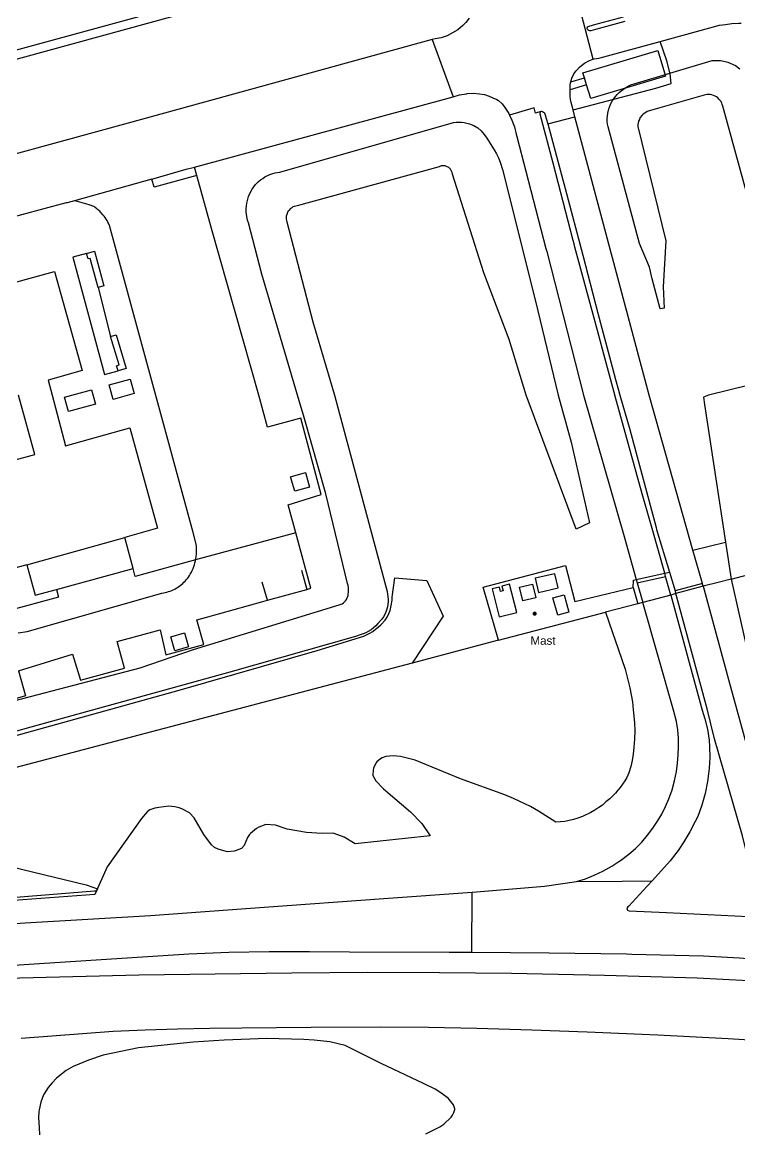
# Model space of a CAD drawing. Header units: millimetres. Extents: x 111502 to 977541, y 8702 to 1044108.
# Drawn here: x 974782.4 to 974912.3, y 475825.2 to 476026.1 of the extents above; entities that cross this region are included whole.
import ezdxf

# ---------------------------------------------------------------- set-up
doc = ezdxf.new("R2010")
doc.units = ezdxf.units.MM
doc.header["$LTSCALE"] = 0.25
doc.layers.add('X HVSS Site Background', color=8, linetype='Continuous')
doc.styles.add('OS Master Map$1$Standard', font='txt')

# ---------------------------------------------------------------- blocks, each defined once
blk = doc.blocks.new('OS Master Map$1$OSS9')
at = {"color": 8, "true_color": 0x707070, "const_width": 0.375, "flags": 128}
blk.add_lwpolyline([(0.188, 0), (0.181, 0.049), (0.162, 0.094), (0.133, 0.133), (0.094, 0.162), (0.049, 0.181), (0, 0.188), (-0.049, 0.181), (-0.094, 0.162), (-0.133, 0.133), (-0.162, 0.094), (-0.181, 0.049), (-0.188, 0), (-0.181, -0.049), (-0.162, -0.094), (-0.133, -0.133), (-0.094, -0.162), (-0.049, -0.181), (0, -0.188), (0.049, -0.181), (0.094, -0.162), (0.133, -0.133), (0.162, -0.094), (0.181, -0.049), (0.188, 0), (0.181, 0.049)], dxfattribs=at)
blk = doc.blocks.new('OS MAP')
at = {"layer": 'X HVSS Site Background', "flags": 128}
for points in [[(488555.85, 240541.7), (488551.59, 240557.59), (488551.59, 240557.59), (488555.15, 240558.6), (488555.15, 240558.6), (488628.35, 240578.65), (488628.35, 240578.65), (488624.77, 240591.83), (488624.77, 240591.83), (488630.02, 240593.26), (488630.02, 240593.26), (488629.26, 240596.06), (488629.26, 240596.06), (488628.69, 240598.18)], [(488622.05, 240594.9), (488626.25, 240579.65), (488626.25, 240579.65), (488556.25, 240560.5), (488556.25, 240560.5), (488552.1, 240575.8), (488552.1, 240575.8), (488555.25, 240576.65), (488555.25, 240576.65), (488552.51, 240586.7)], [(488645.1, 240568.15), (488644.5, 240567.4), (488644.5, 240567.4), (488643.95, 240566.85), (488643.95, 240566.85), (488643.05, 240566.05), (488643.05, 240566.05), (488642.1, 240565.5), (488642.1, 240565.5), (488641.1, 240565), (488641.1, 240565), (488640.05, 240564.65), (488640.05, 240564.65), (488638.95, 240564.45), (488638.95, 240564.45), (488638.43, 240564.31)], [(488667.52, 240560.74), (488664.7, 240571.65)], [(488673.26, 240567.6), (488667.95, 240566.1), (488667.95, 240566.1), (488667.09, 240565.88), (488667.09, 240565.88), (488666.92, 240565.9), (488666.92, 240565.9), (488666.77, 240565.96), (488666.77, 240565.96), (488666.66, 240566.03), (488666.66, 240566.03), (488666.55, 240566.14), (488666.55, 240566.14), (488666.48, 240566.26), (488666.48, 240566.26), (488666.47, 240566.38), (488666.47, 240566.38), (488666.49, 240566.57), (488666.49, 240566.57), (488666.52, 240566.64), (488666.52, 240566.64), (488666.63, 240566.7), (488666.63, 240566.7), (488667.6, 240566.95), (488667.6, 240566.95), (488673.03, 240568.43)], [(488679.68, 240563.97), (488690.4, 240566.9), (488690.4, 240566.9), (488691.5, 240567.05), (488691.5, 240567.05), (488692.65, 240567.2), (488692.65, 240567.2), (488693.85, 240567.3), (488693.85, 240567.3), (488694.3, 240567.25)], [(488638.43, 240564.31), (488583.4, 240549.2), (488583.4, 240549.2), (488557.78, 240542.23)], [(488638.43, 240564.31), (488642.2, 240553.95)], [(488663.91, 240551.6), (488678.85, 240555.54), (488678.85, 240555.54), (488681.68, 240556.35), (488681.68, 240556.35), (488681.49, 240558.13), (488681.49, 240558.13), (488680.87, 240560.49), (488680.87, 240560.49), (488679.68, 240563.97)], [(488667.52, 240560.74), (488667.7, 240560.8), (488667.7, 240560.8), (488668.55, 240560.95), (488668.55, 240560.95), (488668.8, 240561), (488668.8, 240561), (488679.68, 240563.97)], [(488665.96, 240557.41), (488665.69, 240558.32), (488665.69, 240558.32), (488679.21, 240562.36), (488679.21, 240562.36), (488680.61, 240557.68), (488680.61, 240557.68), (488667.09, 240553.64), (488667.09, 240553.64), (488666.35, 240556.1)], [(488663.49, 240556.68), (488663.65, 240557.3), (488663.65, 240557.3), (488664.05, 240558.1), (488664.05, 240558.1), (488664.45, 240558.65), (488664.45, 240558.65), (488665.05, 240559.3), (488665.05, 240559.3), (488665.7, 240559.85), (488665.7, 240559.85), (488666, 240560.05), (488666, 240560.05), (488666.85, 240560.5), (488666.85, 240560.5), (488667.52, 240560.74)], [(488680.4, 240515.75), (488679.65, 240515.65), (488679.65, 240515.65), (488678.2, 240521.05), (488678.2, 240521.05), (488677.75, 240523.15), (488677.75, 240523.15), (488675.95, 240527.45), (488675.95, 240527.45), (488670.25, 240548.5), (488670.25, 240548.5), (488670.15, 240549), (488670.15, 240549), (488670.1, 240549.5), (488670.1, 240549.5), (488670.1, 240550), (488670.1, 240550), (488670.2, 240551), (488670.2, 240551), (488670.4, 240551.8), (488670.4, 240551.8), (488670.55, 240552.25), (488670.55, 240552.25), (488670.75, 240552.75), (488670.75, 240552.75), (488671, 240553.15), (488671, 240553.15), (488671.25, 240553.6), (488671.25, 240553.6), (488671.55, 240554), (488671.55, 240554), (488671.9, 240554.4), (488671.9, 240554.4), (488672.25, 240554.75), (488672.25, 240554.75), (488672.6, 240555.05), (488672.6, 240555.05), (488673, 240555.35), (488673, 240555.35), (488673.45, 240555.65), (488673.45, 240555.65), (488673.9, 240555.9), (488673.9, 240555.9), (488674.35, 240556.1), (488674.35, 240556.1), (488674.95, 240556.3), (488674.95, 240556.3), (488689.1, 240560.5), (488689.1, 240560.5), (488689.6, 240560.55), (488689.6, 240560.55), (488690.1, 240560.55), (488690.1, 240560.55), (488690.6, 240560.5), (488690.6, 240560.5), (488691.4, 240560.35), (488691.4, 240560.35), (488691.9, 240560.2), (488691.9, 240560.2), (488692.35, 240560.05), (488692.35, 240560.05), (488692.85, 240559.8), (488692.85, 240559.8), (488693.3, 240559.6), (488693.3, 240559.6), (488694.1, 240559)], [(488663.37, 240555.21), (488663.4, 240555.6), (488663.4, 240555.6), (488663.4, 240556.05), (488663.4, 240556.05), (488663.45, 240556.5), (488663.45, 240556.5), (488663.49, 240556.68)], [(488666.35, 240556.1), (488663.37, 240555.21)], [(488663.49, 240556.68), (488665.96, 240557.41)], [(488666.35, 240556.1), (488665.96, 240557.41)], [(488595.38, 240541.25), (488642.2, 240553.95)], [(488642.2, 240553.95), (488643.35, 240554.3), (488643.35, 240554.3), (488644.6, 240554.5), (488644.6, 240554.5), (488644.75, 240554.55), (488644.75, 240554.55), (488645.85, 240554.6), (488645.85, 240554.6), (488646.95, 240554.5), (488646.95, 240554.5), (488647.9, 240554.35), (488647.9, 240554.35), (488648.75, 240554.05), (488648.75, 240554.05), (488649.4, 240553.8), (488649.4, 240553.8), (488650.1, 240553.5), (488650.1, 240553.5), (488650.4, 240553.3), (488650.4, 240553.3), (488651.05, 240552.7), (488651.05, 240552.7), (488651.55, 240552), (488651.55, 240552), (488652.25, 240550.95), (488652.25, 240550.95), (488652.42, 240550.62)], [(488663.91, 240551.6), (488663.55, 240552.95), (488663.55, 240552.95), (488663.45, 240553.5), (488663.45, 240553.5), (488663.4, 240554.05), (488663.4, 240554.05), (488663.35, 240554.85), (488663.35, 240554.85), (488663.37, 240555.21)], [(488701.55, 240513.9), (488691, 240552.25), (488691, 240552.25), (488690.9, 240552.55), (488690.9, 240552.55), (488690.8, 240552.8), (488690.8, 240552.8), (488690.7, 240553.1), (488690.7, 240553.1), (488690.5, 240553.3), (488690.5, 240553.3), (488690.3, 240553.55), (488690.3, 240553.55), (488690.1, 240553.75), (488690.1, 240553.75), (488689.85, 240553.95), (488689.85, 240553.95), (488689.6, 240554.1), (488689.6, 240554.1), (488689, 240554.3), (488689, 240554.3), (488688.7, 240554.35), (488688.7, 240554.35), (488688.1, 240554.35), (488688.1, 240554.35), (488687.6, 240554.25), (488687.6, 240554.25), (488677.9, 240551.5), (488677.9, 240551.5), (488677.3, 240551.3), (488677.3, 240551.3), (488677.05, 240551.15), (488677.05, 240551.15), (488676.6, 240550.85), (488676.6, 240550.85), (488676.4, 240550.65), (488676.4, 240550.65), (488676, 240550.15), (488676, 240550.15), (488675.9, 240549.85), (488675.9, 240549.85), (488675.75, 240549.55), (488675.75, 240549.55), (488675.65, 240548.95), (488675.65, 240548.95), (488675.65, 240548.6), (488675.65, 240548.6), (488680.7, 240527.9), (488680.7, 240527.9), (488680.2, 240519.6), (488680.2, 240519.6), (488680.4, 240515.75)], [(488658.05, 240551.3), (488657.12, 240551.02), (488657.12, 240551.02), (488656.88, 240551.95), (488656.88, 240551.95), (488652.42, 240550.62)], [(488664.25, 240550.34), (488663.91, 240551.6)], [(488652.42, 240550.62), (488652.85, 240549.75), (488652.85, 240549.75), (488653.3, 240548.5), (488653.3, 240548.5), (488653.6, 240547.2), (488653.6, 240547.2), (488653.7, 240546.8), (488653.7, 240546.8), (488655.35, 240540.5), (488655.35, 240540.5), (488658.99, 240526.54), (488658.99, 240526.54), (488659.14, 240525.97), (488659.14, 240525.97), (488660.6, 240520.35), (488660.6, 240520.35), (488665.78, 240500), (488665.78, 240500), (488673.15, 240474.45), (488673.15, 240474.45), (488675.34, 240466.68)], [(488680.48, 240467.8), (488678.19, 240475.89), (488678.19, 240475.89), (488676.4, 240482.2), (488676.4, 240482.2), (488671.43, 240500), (488671.43, 240500), (488671.45, 240500.1), (488671.45, 240500.1), (488670.15, 240504.93), (488670.15, 240504.93), (488667.9, 240513.3), (488667.9, 240513.3), (488664.25, 240526.8), (488664.25, 240526.8), (488664.1, 240527.38), (488664.1, 240527.38), (488663.94, 240528), (488663.94, 240528), (488660.3, 240541.95), (488660.3, 240541.95), (488657.95, 240550.8), (488657.95, 240550.8), (488657.95, 240551.05), (488657.95, 240551.05), (488658, 240551.2), (488658, 240551.2), (488658.05, 240551.3)], [(488658.05, 240551.3), (488658.2, 240551.35), (488658.2, 240551.35), (488658.4, 240551.3), (488658.4, 240551.3), (488658.55, 240551.2), (488658.55, 240551.2), (488658.6, 240551.1), (488658.6, 240551.1), (488658.7, 240551.05), (488658.7, 240551.05), (488658.8, 240550.9), (488658.8, 240550.9), (488658.85, 240550.7), (488658.85, 240550.7), (488659.05, 240550.05), (488659.05, 240550.05), (488659.31, 240549.08)], [(488659.31, 240549.08), (488664.25, 240550.34)], [(488685.6, 240471.97), (488677.7, 240500), (488677.7, 240500), (488664.25, 240550.34)], [(488552.25, 240442.05), (488585.55, 240450.7), (488585.55, 240450.7), (488595.25, 240454.05), (488595.25, 240454.05), (488621.6, 240462.1), (488621.6, 240462.1), (488622.1, 240462.3), (488622.1, 240462.3), (488622.35, 240462.45), (488622.35, 240462.45), (488622.75, 240462.85), (488622.75, 240462.85), (488622.9, 240463.05), (488622.9, 240463.05), (488623.2, 240463.8), (488623.2, 240463.8), (488623.2, 240464.1), (488623.2, 240464.1), (488623.25, 240464.35), (488623.25, 240464.35), (488623.25, 240465.2), (488623.25, 240465.2), (488623.2, 240465.6), (488623.2, 240465.6), (488623.1, 240465.95), (488623.1, 240465.95), (488619.15, 240482.2), (488619.15, 240482.2), (488615.25, 240496), (488615.25, 240496), (488614.05, 240500), (488614.05, 240500), (488607.6, 240521.9), (488607.6, 240521.9), (488605.15, 240531.15), (488605.15, 240531.15), (488605, 240531.65), (488605, 240531.65), (488604.8, 240532.65), (488604.8, 240532.65), (488604.75, 240533.2), (488604.75, 240533.2), (488604.75, 240533.7), (488604.75, 240533.7), (488604.8, 240534.25), (488604.8, 240534.25), (488604.9, 240534.75), (488604.9, 240534.75), (488605.05, 240535.45), (488605.05, 240535.45), (488605.2, 240535.95), (488605.2, 240535.95), (488605.6, 240536.85), (488605.6, 240536.85), (488605.85, 240537.25), (488605.85, 240537.25), (488606.15, 240537.7), (488606.15, 240537.7), (488606.45, 240538.1), (488606.45, 240538.1), (488606.95, 240538.6), (488606.95, 240538.6), (488607.35, 240538.95), (488607.35, 240538.95), (488607.75, 240539.2), (488607.75, 240539.2), (488608.15, 240539.5), (488608.15, 240539.5), (488609.05, 240539.9), (488609.05, 240539.9), (488609.55, 240540.1), (488609.55, 240540.1), (488610, 240540.2), (488610, 240540.2), (488610.85, 240540.35), (488610.85, 240540.35), (488642.25, 240549.3), (488642.25, 240549.3), (488642.75, 240549.35), (488642.75, 240549.35), (488643.7, 240549.35), (488643.7, 240549.35), (488644.2, 240549.3), (488644.2, 240549.3), (488644.65, 240549.2), (488644.65, 240549.2), (488645.15, 240549.05), (488645.15, 240549.05), (488645.95, 240548.75), (488645.95, 240548.75), (488646.65, 240548.35), (488646.65, 240548.35), (488647.25, 240547.8), (488647.25, 240547.8), (488647.8, 240547.15), (488647.8, 240547.15), (488648.3, 240546.5), (488648.3, 240546.5), (488649.65, 240544.4), (488649.65, 240544.4), (488650.05, 240543.65), (488650.05, 240543.65), (488650.4, 240542.9), (488650.4, 240542.9), (488650.7, 240542.15), (488650.7, 240542.15), (488651.15, 240540.8), (488651.15, 240540.8), (488657.1, 240517), (488657.1, 240517), (488661.2, 240500), (488661.2, 240500), (488663.55, 240491.5), (488663.55, 240491.5), (488666.9, 240476.95), (488666.9, 240476.95), (488664.45, 240475.8)], [(488659.31, 240549.08), (488662.45, 240537.4), (488662.45, 240537.4), (488665.65, 240525.35), (488665.65, 240525.35), (488668.4, 240514.85), (488668.4, 240514.85), (488670.99, 240505.12), (488670.99, 240505.12), (488671.6, 240502.85), (488671.6, 240502.85), (488672.1, 240500.9), (488672.1, 240500.9), (488672.35, 240500), (488672.35, 240500), (488674.15, 240493.8), (488674.15, 240493.8), (488678.92, 240476.06), (488678.92, 240476.06), (488679, 240475.75), (488679, 240475.75), (488681.34, 240467.99)], [(488664.45, 240475.8), (488655.4, 240500), (488655.4, 240500), (488652.35, 240510.05), (488652.35, 240510.05), (488647.75, 240522.15), (488647.75, 240522.15), (488642.1, 240540), (488642.1, 240540), (488642.05, 240540.25), (488642.05, 240540.25), (488641.85, 240540.65), (488641.85, 240540.65), (488641.7, 240540.85), (488641.7, 240540.85), (488641.4, 240541.15), (488641.4, 240541.15), (488641, 240541.35), (488641, 240541.35), (488640.75, 240541.45), (488640.75, 240541.45), (488640.05, 240541.45), (488640.05, 240541.45), (488639.65, 240541.3), (488639.65, 240541.3), (488614, 240534.25), (488614, 240534.25), (488613.75, 240534.2), (488613.75, 240534.2), (488613.45, 240534.15), (488613.45, 240534.15), (488613.2, 240534.05), (488613.2, 240534.05), (488613, 240533.9), (488613, 240533.9), (488612.75, 240533.75), (488612.75, 240533.75), (488612.45, 240533.4), (488612.45, 240533.4), (488612.3, 240533.2), (488612.3, 240533.2), (488612.1, 240532.7), (488612.1, 240532.7), (488612, 240532.4), (488612, 240532.4), (488612, 240531.85), (488612, 240531.85), (488612.1, 240531.35), (488612.1, 240531.35), (488616.8, 240513.25), (488616.8, 240513.25), (488620.75, 240500), (488620.75, 240500), (488630.25, 240464.5), (488630.25, 240464.5), (488630.35, 240464.05), (488630.35, 240464.05), (488630.45, 240463.15), (488630.45, 240463.15), (488630.45, 240462.65), (488630.45, 240462.65), (488630.35, 240461.75), (488630.35, 240461.75), (488630.1, 240460.95), (488630.1, 240460.95), (488629.9, 240460.45), (488629.9, 240460.45), (488629.6, 240459.95), (488629.6, 240459.95), (488629.3, 240459.5), (488629.3, 240459.5), (488628.6, 240458.7), (488628.6, 240458.7), (488628.2, 240458.3), (488628.2, 240458.3), (488627.8, 240457.95), (488627.8, 240457.95), (488627.35, 240457.6), (488627.35, 240457.6), (488626.85, 240457.3), (488626.85, 240457.3), (488626.4, 240457.05), (488626.4, 240457.05), (488625.9, 240456.85), (488625.9, 240456.85), (488625.35, 240456.65), (488625.35, 240456.65), (488624.55, 240456.4), (488624.55, 240456.4), (488601.8, 240449.9), (488601.8, 240449.9), (488565.8, 240440), (488565.8, 240440), (488539.2, 240432.55)], [(488587.7, 240539.05), (488593.9, 240540.85), (488593.9, 240540.85), (488595.38, 240541.25)], [(488595.8, 240539.75), (488588.1, 240537.65), (488588.1, 240537.65), (488587.7, 240539.05)], [(488595.8, 240539.75), (488595.38, 240541.25)], [(488613.73, 240475.13), (488612.35, 240480.2), (488612.35, 240480.2), (488618.35, 240482.05), (488618.35, 240482.05), (488614.65, 240495.85), (488614.65, 240495.85), (488608.6, 240494.2), (488608.6, 240494.2), (488607.05, 240500), (488607.05, 240500), (488598.5, 240530.15), (488598.5, 240530.15), (488595.8, 240539.75)], [(488587.7, 240539.05), (488573.71, 240535.12)], [(488573.71, 240535.12), (488572.35, 240534.8), (488572.35, 240534.8), (488572.2, 240534.8), (488572.2, 240534.8), (488564.1, 240532.6), (488564.1, 240532.6), (488560.98, 240531.76)], [(488595.6, 240470.21), (488595.65, 240470.47), (488595.65, 240470.47), (488595.7, 240470.83), (488595.7, 240470.83), (488595.74, 240471.2), (488595.74, 240471.2), (488595.76, 240471.56), (488595.76, 240471.56), (488595.77, 240471.93), (488595.77, 240471.93), (488595.77, 240472.3), (488595.77, 240472.3), (488595.74, 240472.66), (488595.74, 240472.66), (488595.71, 240473.04), (488595.71, 240473.04), (488595.18, 240475.16), (488595.18, 240475.16), (488580.04, 240530.7), (488580.04, 240530.7), (488579.9, 240530.99), (488579.9, 240530.99), (488579.75, 240531.28), (488579.75, 240531.28), (488579.59, 240531.57), (488579.59, 240531.57), (488579.42, 240531.84), (488579.42, 240531.84), (488579.24, 240532.11), (488579.24, 240532.11), (488579.05, 240532.37), (488579.05, 240532.37), (488578.84, 240532.62), (488578.84, 240532.62), (488578.53, 240532.97), (488578.53, 240532.97), (488578.4, 240533.11), (488578.4, 240533.11), (488578.26, 240533.26), (488578.26, 240533.26), (488578.11, 240533.39), (488578.11, 240533.39), (488577.97, 240533.53), (488577.97, 240533.53), (488577.82, 240533.66), (488577.82, 240533.66), (488577.66, 240533.79), (488577.66, 240533.79), (488577.5, 240533.9), (488577.5, 240533.9), (488577.34, 240534.02), (488577.34, 240534.02), (488577.16, 240534.12), (488577.16, 240534.12), (488576.37, 240534.44), (488576.37, 240534.44), (488575.48, 240534.69), (488575.48, 240534.69), (488574.65, 240534.91), (488574.65, 240534.91), (488573.71, 240535.12)], [(488575.87, 240525.63), (488573.41, 240524.97), (488573.41, 240524.97), (488579.12, 240503.75), (488579.12, 240503.75), (488581.58, 240504.41)], [(488575.87, 240525.63), (488577.3, 240526.02), (488577.3, 240526.02), (488578.98, 240519.76), (488578.98, 240519.76), (488577.97, 240519.49)], [(488577.97, 240519.49), (488576.55, 240524.75), (488576.55, 240524.75), (488576.14, 240524.64), (488576.14, 240524.64), (488575.87, 240525.63)], [(488565.05, 240469.35), (488559.45, 240467.8)], [(488554.45, 240486), (488566.5, 240489.3), (488566.5, 240489.3), (488563.55, 240500)], [(488552, 240517.4), (488570.1, 240522.35), (488570.1, 240522.35), (488575.05, 240504.45), (488575.05, 240504.45), (488568.9, 240502.75), (488568.9, 240502.75), (488569.65, 240500), (488569.65, 240500), (488572.05, 240490.85), (488572.05, 240490.85), (488583.7, 240494.1), (488583.7, 240494.1), (488588.7, 240475.95), (488588.7, 240475.95), (488582.8, 240474.3)], [(488779.45, 240522.4), (488688.4, 240500), (488688.4, 240500), (488687.5, 240499.65), (488687.5, 240499.65), (488687.7, 240498.3), (488687.7, 240498.3), (488691.48, 240473.43)], [(488692.5, 240466.75), (488787.55, 240491.9), (488787.55, 240491.9), (488785.4, 240500), (488785.4, 240500), (488781.6, 240514.5), (488781.6, 240514.5), (488779.45, 240522.4)], [(488577.97, 240519.49), (488580.19, 240510.61)], [(488553.75, 240435.9), (488592.6, 240446.65), (488592.6, 240446.65), (488617.6, 240453.85), (488617.6, 240453.85), (488626.05, 240456.45), (488626.05, 240456.45), (488627.1, 240457), (488627.1, 240457), (488627.65, 240457.3), (488627.65, 240457.3), (488628.15, 240457.7), (488628.15, 240457.7), (488628.65, 240458.05), (488628.65, 240458.05), (488629.1, 240458.5), (488629.1, 240458.5), (488629.9, 240459.35), (488629.9, 240459.35), (488630.25, 240459.85), (488630.25, 240459.85), (488630.65, 240460.65), (488630.65, 240460.65), (488630.8, 240461.05), (488630.8, 240461.05), (488631, 240461.95), (488631, 240461.95), (488631.15, 240462.95), (488631.15, 240462.95), (488631.15, 240463.5), (488631.15, 240463.5), (488631.64, 240466.97), (488631.64, 240466.97), (488637.43, 240466.51), (488637.43, 240466.51), (488640.4, 240460.08), (488640.4, 240460.08), (488634.77, 240451.57)], [(488580.19, 240510.61), (488581.21, 240510.92), (488581.21, 240510.92), (488583.06, 240504.86), (488583.06, 240504.86), (488581.58, 240504.41)], [(488581.58, 240504.41), (488581.3, 240505.33), (488581.3, 240505.33), (488581.76, 240505.47), (488581.76, 240505.47), (488580.19, 240510.61)], [(488579.97, 240501.86), (488583.75, 240502.9), (488583.75, 240502.9), (488584.47, 240500.29), (488584.47, 240500.29), (488580.68, 240499.25), (488580.68, 240499.25), (488579.97, 240501.86)], [(488571.86, 240499.63), (488576.77, 240500.98), (488576.77, 240500.98), (488577.49, 240498.38), (488577.49, 240498.38), (488572.58, 240497.03), (488572.58, 240497.03), (488571.86, 240499.63)], [(488634.77, 240451.57), (488523.7, 240422.3), (488523.7, 240422.3), (488507.5, 240479.85), (488507.5, 240479.85), (488502.35, 240498.35), (488502.35, 240498.35), (488500, 240497.73), (488500, 240497.73), (488481.95, 240493.15), (488481.95, 240493.15), (488465.65, 240489.1), (488465.65, 240489.1), (488451.6, 240485.5), (488451.6, 240485.5), (488425.45, 240478.75), (488425.45, 240478.75), (488414.65, 240476), (488414.65, 240476), (488413.9, 240478.65), (488413.9, 240478.65), (488411.05, 240488.3)], [(488669.8, 240460.8), (488673.35, 240450.45), (488673.35, 240450.45), (488674.2, 240447.1), (488674.2, 240447.1), (488674.65, 240444.55), (488674.65, 240444.55), (488674.8, 240443.1), (488674.8, 240443.1), (488675, 240440.75), (488675, 240440.75), (488675.05, 240439.3), (488675.05, 240439.3), (488675, 240437.8), (488675, 240437.8), (488674.9, 240436.35), (488674.9, 240436.35), (488674.75, 240435.1), (488674.75, 240435.1), (488674.6, 240433.95), (488674.6, 240433.95), (488674.35, 240432.85), (488674.35, 240432.85), (488674, 240431.75), (488674, 240431.75), (488673.6, 240430.9), (488673.6, 240430.9), (488673.25, 240430.3), (488673.25, 240430.3), (488672.45, 240429.1), (488672.45, 240429.1), (488672, 240428.6), (488672, 240428.6), (488671.55, 240428.05), (488671.55, 240428.05), (488670.55, 240427.05), (488670.55, 240427.05), (488669.85, 240426.45), (488669.85, 240426.45), (488669.2, 240425.9), (488669.2, 240425.9), (488668.55, 240425.45), (488668.55, 240425.45), (488667.85, 240424.95), (488667.85, 240424.95), (488667.1, 240424.55), (488667.1, 240424.55), (488665.6, 240423.85), (488665.6, 240423.85), (488664.75, 240423.55), (488664.75, 240423.55), (488663.95, 240423.3), (488663.95, 240423.3), (488663.2, 240423.1), (488663.2, 240423.1), (488662.4, 240422.95), (488662.4, 240422.95), (488661.6, 240422.85), (488661.6, 240422.85), (488660.8, 240422.8), (488660.8, 240422.8), (488657.67, 240424.81), (488657.67, 240424.81), (488656.21, 240425.62), (488656.21, 240425.62), (488653.1, 240427.08), (488653.1, 240427.08), (488651.56, 240427.72), (488651.56, 240427.72), (488643.54, 240430.66), (488643.54, 240430.66), (488635.33, 240434.03), (488635.33, 240434.03), (488632.68, 240434.7), (488632.68, 240434.7), (488631.37, 240434.79), (488631.37, 240434.79), (488630.03, 240434.67), (488630.03, 240434.67), (488629.38, 240434.45), (488629.38, 240434.45), (488629.06, 240434.27), (488629.06, 240434.27), (488628.42, 240433.72), (488628.42, 240433.72), (488628.22, 240433.46), (488628.22, 240433.46), (488627.82, 240432.58), (488627.82, 240432.58), (488627.71, 240432.19), (488627.71, 240432.19), (488627.68, 240431.36), (488627.68, 240431.36), (488627.7, 240431.26), (488627.7, 240431.26), (488628.19, 240430.29), (488628.19, 240430.29), (488629.6, 240428.82), (488629.6, 240428.82), (488634.5, 240424.7), (488634.5, 240424.7), (488636.54, 240422.57), (488636.54, 240422.57), (488638.04, 240420.34), (488638.04, 240420.34), (488624.49, 240418.9), (488624.49, 240418.9), (488622.49, 240420.08), (488622.49, 240420.08), (488622.03, 240420.29), (488622.03, 240420.29), (488620.48, 240420.83), (488620.48, 240420.83), (488618.52, 240420.78), (488618.52, 240420.78), (488615.69, 240420.95), (488615.69, 240420.95), (488612.15, 240421.51), (488612.15, 240421.51), (488610.03, 240422.23), (488610.03, 240422.23), (488608.28, 240422.4), (488608.28, 240422.4), (488607.05, 240421.89), (488607.05, 240421.89), (488606.61, 240421.64), (488606.61, 240421.64), (488605.53, 240420.78), (488605.53, 240420.78), (488605.34, 240420.58), (488605.34, 240420.58), (488604.98, 240420.01), (488604.98, 240420.01), (488604.41, 240418.56), (488604.41, 240418.56), (488603.9, 240418.03), (488603.9, 240418.03), (488602.92, 240417.66), (488602.92, 240417.66), (488602.6, 240417.58), (488602.6, 240417.58), (488601.46, 240417.46), (488601.46, 240417.46), (488601.15, 240417.49), (488601.15, 240417.49), (488599.69, 240417.89), (488599.69, 240417.89), (488599.02, 240418.25), (488599.02, 240418.25), (488598.46, 240418.71), (488598.46, 240418.71), (488597.08, 240420.55), (488597.08, 240420.55), (488595.37, 240423.58), (488595.37, 240423.58), (488594.49, 240424.5), (488594.49, 240424.5), (488593.12, 240425.24), (488593.12, 240425.24), (488592.61, 240425.42), (488592.61, 240425.42), (488591.87, 240425.6), (488591.87, 240425.6), (488590.75, 240425.72), (488590.75, 240425.72), (488588.93, 240425.48), (488588.93, 240425.48), (488588.2, 240425.32), (488588.2, 240425.32), (488587.35, 240425.01), (488587.35, 240425.01), (488586.86, 240424.69), (488586.86, 240424.69), (488585.84, 240423.49), (488585.84, 240423.49), (488579.6, 240414.7), (488579.6, 240414.7), (488577.35, 240409.7), (488577.35, 240409.7), (488561.1, 240408.5)], [(488612.8, 240485.25), (488615.5, 240486), (488615.5, 240486), (488616.2, 240483.4), (488616.2, 240483.4), (488613.55, 240482.65), (488613.55, 240482.65), (488612.8, 240485.25)], [(488565.05, 240469.35), (488582.8, 240474.3)], [(488584.3, 240468.65), (488582.8, 240474.3)], [(488613.73, 240475.13), (488595.6, 240470.21)], [(488615.7, 240464.89), (488616.45, 240465.1), (488616.45, 240465.1), (488613.73, 240475.13)], [(488685.6, 240471.97), (488691.48, 240473.43)], [(488691.48, 240473.43), (488692.5, 240466.75)], [(488687.3, 240465.95), (488685.6, 240471.97)], [(488563.48, 240457.06), (488565.12, 240457.3), (488565.12, 240457.3), (488589.52, 240464.2), (488589.52, 240464.2), (488589.82, 240464.26), (488589.82, 240464.26), (488590.11, 240464.32), (488590.11, 240464.32), (488590.41, 240464.4), (488590.41, 240464.4), (488590.7, 240464.49), (488590.7, 240464.49), (488590.98, 240464.59), (488590.98, 240464.59), (488591.3, 240464.71), (488591.3, 240464.71), (488591.56, 240464.83), (488591.56, 240464.83), (488591.82, 240464.96), (488591.82, 240464.96), (488592.08, 240465.1), (488592.08, 240465.1), (488592.33, 240465.25), (488592.33, 240465.25), (488592.57, 240465.41), (488592.57, 240465.41), (488592.81, 240465.58), (488592.81, 240465.58), (488593.03, 240465.76), (488593.03, 240465.76), (488593.28, 240465.96), (488593.28, 240465.96), (488593.5, 240466.18), (488593.5, 240466.18), (488593.72, 240466.4), (488593.72, 240466.4), (488593.92, 240466.63), (488593.92, 240466.63), (488594.12, 240466.87), (488594.12, 240466.87), (488594.3, 240467.12), (488594.3, 240467.12), (488594.48, 240467.38), (488594.48, 240467.38), (488594.64, 240467.64), (488594.64, 240467.64), (488594.85, 240468), (488594.85, 240468), (488595.01, 240468.33), (488595.01, 240468.33), (488595.15, 240468.66), (488595.15, 240468.66), (488595.28, 240469.01), (488595.28, 240469.01), (488595.39, 240469.36), (488595.39, 240469.36), (488595.49, 240469.71), (488595.49, 240469.71), (488595.57, 240470.07), (488595.57, 240470.07), (488595.6, 240470.21)], [(488565.05, 240469.35), (488566.6, 240463.85), (488566.6, 240463.85), (488570.43, 240464.89)], [(488595.6, 240470.21), (488584.68, 240467.25), (488584.68, 240467.25), (488584.3, 240468.65)], [(488650.4, 240455.69), (488647.66, 240465.32), (488647.66, 240465.32), (488662.55, 240469.23), (488662.55, 240469.23), (488664.25, 240462.69), (488664.25, 240462.69), (488674.77, 240465.26)], [(488570.43, 240464.89), (488584.3, 240468.65)], [(488614.74, 240468.34), (488615.7, 240464.89)], [(488657.64, 240464.32), (488661.19, 240465.15), (488661.19, 240465.15), (488660.58, 240467.73), (488660.58, 240467.73), (488657.04, 240466.9), (488657.04, 240466.9), (488657.64, 240464.32)], [(488675.34, 240466.68), (488680.48, 240467.8)], [(488675.51, 240466.08), (488680.65, 240467.21)], [(488680.48, 240467.8), (488681.34, 240467.99)], [(488680.65, 240467.21), (488680.48, 240467.8)], [(488681.6, 240463.85), (488680.65, 240467.21)], [(488681.34, 240467.99), (488682.35, 240464.65)], [(488608.64, 240462.94), (488607.67, 240466.18)], [(488653.7, 240460.7), (488652.42, 240465.83), (488652.42, 240465.83), (488651.03, 240465.49), (488651.03, 240465.49), (488651.24, 240464.62), (488651.24, 240464.62), (488650.77, 240464.5), (488650.77, 240464.5), (488650.57, 240465.31), (488650.57, 240465.31), (488649.28, 240464.99), (488649.28, 240464.99), (488650.54, 240459.92), (488650.54, 240459.92), (488653.7, 240460.7)], [(488654.81, 240462.81), (488654.22, 240465.27), (488654.22, 240465.27), (488656.59, 240465.84), (488656.59, 240465.84), (488657.18, 240463.37), (488657.18, 240463.37), (488654.81, 240462.81)], [(488674.77, 240465.26), (488674.86, 240466.57), (488674.86, 240466.57), (488675.34, 240466.68)], [(488674.77, 240465.26), (488675.6, 240462.31)], [(488675.34, 240466.68), (488675.51, 240466.08)], [(488675.51, 240466.08), (488676.5, 240462.55)], [(488687.3, 240465.95), (488682.35, 240464.65)], [(488687.44, 240465.45), (488682.5, 240464.15)], [(488687.44, 240465.45), (488687.34, 240465.81), (488687.34, 240465.81), (488687.3, 240465.95)], [(488692.5, 240466.75), (488690.15, 240466.15), (488690.15, 240466.15), (488687.44, 240465.45)], [(488687.44, 240465.45), (488692.4, 240447.3), (488692.4, 240447.3), (488699.45, 240421.65), (488699.45, 240421.65), (488699.95, 240419.75), (488699.95, 240419.75), (488700.6, 240417.9), (488700.6, 240417.9), (488701.15, 240416.5), (488701.15, 240416.5), (488702, 240414.9), (488702, 240414.9), (488703, 240413.4), (488703, 240413.4), (488703.65, 240412.4)], [(488692.5, 240466.75), (488696.55, 240448.85)], [(488570.43, 240464.89), (488570.81, 240463.49), (488570.81, 240463.49), (488556.77, 240459.68)], [(488608.64, 240462.94), (488615.7, 240464.89)], [(488662.28, 240463.91), (488663.13, 240460.76), (488663.13, 240460.76), (488661.12, 240460.22), (488661.12, 240460.22), (488660.27, 240463.36), (488660.27, 240463.36), (488662.28, 240463.91)], [(488681.6, 240463.85), (488676.5, 240462.55)], [(488681.6, 240463.85), (488687.25, 240443.05), (488687.25, 240443.05), (488687.75, 240441.5), (488687.75, 240441.5), (488688.2, 240439.6), (488688.2, 240439.6), (488688.5, 240437.65), (488688.5, 240437.65), (488688.6, 240436.45), (488688.6, 240436.45), (488688.65, 240434.5), (488688.65, 240434.5), (488688.5, 240432.55), (488688.5, 240432.55), (488688.3, 240430.6), (488688.3, 240430.6), (488688.2, 240430.15), (488688.2, 240430.15), (488687.8, 240428), (488687.8, 240428), (488687.2, 240425.9), (488687.2, 240425.9), (488686.45, 240423.85), (488686.45, 240423.85), (488686, 240422.9), (488686, 240422.9), (488685.05, 240421.05), (488685.05, 240421.05), (488683.95, 240419.25), (488683.95, 240419.25), (488682.9, 240417.7), (488682.9, 240417.7), (488681.45, 240415.8), (488681.45, 240415.8), (488679.9, 240414.05), (488679.9, 240414.05), (488678.19, 240412.18)], [(488682.5, 240464.15), (488682.3, 240464.1), (488682.3, 240464.1), (488681.6, 240463.85)], [(488682.35, 240464.65), (488682.39, 240464.52), (488682.39, 240464.52), (488682.5, 240464.15)], [(488697.45, 240412.35), (488696.6, 240414.05), (488696.6, 240414.05), (488695.85, 240415.95), (488695.85, 240415.95), (488695.1, 240418.1), (488695.1, 240418.1), (488694.55, 240420.35), (488694.55, 240420.35), (488689.5, 240437.9), (488689.5, 240437.9), (488688.15, 240443.3), (488688.15, 240443.3), (488682.5, 240464.15)], [(488563.54, 240450.15), (488573.3, 240453.2), (488573.3, 240453.2), (488574.75, 240448.5), (488574.75, 240448.5), (488582.72, 240450.66), (488582.72, 240450.66), (488581.43, 240455.44), (488581.43, 240455.44), (488589.17, 240457.56), (488589.17, 240457.56), (488590.21, 240453.05), (488590.21, 240453.05), (488597.08, 240454.93), (488597.08, 240454.93), (488597.07, 240454.95), (488597.07, 240454.95), (488595.8, 240459.39), (488595.8, 240459.39), (488597.41, 240459.83), (488597.41, 240459.83), (488607.77, 240462.7), (488607.77, 240462.7), (488608.64, 240462.94)], [(488664.53, 240412.06), (488666.16, 240412.56), (488666.16, 240412.56), (488667.74, 240413.19), (488667.74, 240413.19), (488669.28, 240413.93), (488669.28, 240413.93), (488670.93, 240414.84), (488670.93, 240414.84), (488672.2, 240415.67), (488672.2, 240415.67), (488672.51, 240415.87), (488672.51, 240415.87), (488674.01, 240417.01), (488674.01, 240417.01), (488675.22, 240418.06), (488675.22, 240418.06), (488676.34, 240419.21), (488676.34, 240419.21), (488677.38, 240420.43), (488677.38, 240420.43), (488678.33, 240421.71), (488678.33, 240421.71), (488679.17, 240422.97), (488679.17, 240422.97), (488679.94, 240424.27), (488679.94, 240424.27), (488680.63, 240425.62), (488680.63, 240425.62), (488681.23, 240427), (488681.23, 240427), (488681.81, 240428.63), (488681.81, 240428.63), (488682.28, 240430.29), (488682.28, 240430.29), (488682.6, 240431.98), (488682.6, 240431.98), (488682.79, 240433.47), (488682.79, 240433.47), (488682.91, 240434.97), (488682.91, 240434.97), (488682.97, 240436.47), (488682.97, 240436.47), (488682.95, 240437.97), (488682.95, 240437.97), (488682.85, 240439.5), (488682.85, 240439.5), (488682.63, 240441.02), (488682.63, 240441.02), (488682.06, 240443.04), (488682.06, 240443.04), (488676.5, 240462.55)], [(488675.6, 240462.31), (488669.8, 240460.8)], [(488676.5, 240462.55), (488675.6, 240462.31)], [(488650.4, 240455.69), (488668.65, 240460.5), (488668.65, 240460.5), (488669.8, 240460.8)], [(488591.83, 240453.77), (488591.1, 240456.29), (488591.1, 240456.29), (488593.61, 240457.02), (488593.61, 240457.02), (488594.34, 240454.5), (488594.34, 240454.5), (488591.83, 240453.77)], [(488650.4, 240455.69), (488634.77, 240451.57)], [(488563.54, 240450.15), (488564.83, 240445.67), (488564.83, 240445.67), (488544.41, 240439.79), (488544.41, 240439.79), (488543.11, 240444.27)], [(488556.55, 240416.1), (488575.8, 240411.45), (488575.8, 240411.45), (488577.85, 240410.75), (488577.85, 240410.75), (488577.65, 240410.35)], [(488645.66, 240410.13), (488646.4, 240410.18), (488646.4, 240410.18), (488658.76, 240411.2), (488658.76, 240411.2), (488664.53, 240412.06)], [(488664.53, 240412.06), (488672.8, 240412.13), (488672.8, 240412.13), (488678.19, 240412.18)], [(488678.19, 240412.18), (488677.3, 240411.2), (488677.3, 240411.2), (488674, 240407.6), (488674, 240407.6), (488673.8, 240407.5), (488673.8, 240407.5), (488673.65, 240407.2), (488673.65, 240407.2), (488673.7, 240407), (488673.7, 240407), (488673.75, 240406.9), (488673.75, 240406.9), (488674.05, 240406.75), (488674.05, 240406.75), (488680.8, 240406.45), (488680.8, 240406.45), (488700.6, 240405.5)], [(488554.17, 240403.89), (488564.76, 240404.6), (488564.76, 240404.6), (488587.45, 240405.92), (488587.45, 240405.92), (488608.01, 240407.41), (488608.01, 240407.41), (488629.69, 240409.02), (488629.69, 240409.02), (488645.66, 240410.13)], [(488577.65, 240410.35), (488577.3, 240410.3), (488577.3, 240410.3), (488516.8, 240405.45), (488516.8, 240405.45), (488502.4, 240403.85), (488502.4, 240403.85), (488500, 240403.7), (488500, 240403.7), (488477.4, 240400.45)], [(488645.59, 240399.22), (488645.66, 240410.13)], [(488645.59, 240399.22), (488641.5, 240399.25), (488641.5, 240399.25), (488623.46, 240399.31), (488623.46, 240399.31), (488616.19, 240399.34), (488616.19, 240399.34), (488608.91, 240399.34), (488608.91, 240399.34), (488601.64, 240399.23), (488601.64, 240399.23), (488594.37, 240398.96), (488594.37, 240398.96), (488565.5, 240397.08), (488565.5, 240397.08), (488558.25, 240396.59), (488558.25, 240396.59), (488545.4, 240395.71)], [(488674.51, 240398.9), (488673.54, 240398.93), (488673.54, 240398.93), (488659.55, 240399.12), (488659.55, 240399.12), (488645.59, 240399.22)], [(488697.75, 240397.91), (488694.01, 240398.21), (488694.01, 240398.21), (488687.53, 240398.55), (488687.53, 240398.55), (488674.51, 240398.9)], [(488695.66, 240394.11), (488686.34, 240394.59), (488686.34, 240394.59), (488677.96, 240394.86), (488677.96, 240394.86), (488669.57, 240395.09), (488669.57, 240395.09), (488661.18, 240395.28), (488661.18, 240395.28), (488652.79, 240395.41), (488652.79, 240395.41), (488639.76, 240395.56), (488639.76, 240395.56), (488626.74, 240395.59), (488626.74, 240395.59), (488612.95, 240395.49), (488612.95, 240395.49), (488599.17, 240395.34), (488599.17, 240395.34), (488585.39, 240395.13), (488585.39, 240395.13), (488561.37, 240394.51)], [(488564.06, 240383.77), (488580.68, 240385.02), (488580.68, 240385.02), (488586.5, 240385.27), (488586.5, 240385.27), (488592.33, 240385.43), (488592.33, 240385.43), (488598.16, 240385.53), (488598.16, 240385.53), (488603.99, 240385.61), (488603.99, 240385.61), (488616.5, 240385.76), (488616.5, 240385.76), (488629.02, 240385.8), (488629.02, 240385.8), (488637.74, 240385.71), (488637.74, 240385.71), (488646.46, 240385.53), (488646.46, 240385.53), (488656.44, 240385.24), (488656.44, 240385.24), (488666.43, 240384.88), (488666.43, 240384.88), (488679.21, 240384.33), (488679.21, 240384.33), (488691.98, 240383.66), (488691.98, 240383.66), (488703.6, 240382.98)], [(488637.28, 240366.45), (488639.78, 240367.7), (488639.78, 240367.7), (488640.5, 240368.22), (488640.5, 240368.22), (488641.83, 240369.48), (488641.83, 240369.48), (488642.06, 240369.81), (488642.06, 240369.81), (488642.33, 240370.29), (488642.33, 240370.29), (488642.51, 240370.84), (488642.51, 240370.84), (488642.52, 240370.95), (488642.52, 240370.95), (488642.27, 240371.7), (488642.27, 240371.7), (488641.54, 240372.61), (488641.54, 240372.61), (488641.28, 240372.91), (488641.28, 240372.91), (488639.63, 240374.12), (488639.63, 240374.12), (488638.96, 240374.52), (488638.96, 240374.52), (488636.85, 240375.55), (488636.85, 240375.55), (488629.16, 240379.14), (488629.16, 240379.14), (488622.66, 240382.42), (488622.66, 240382.42), (488619.89, 240383.06), (488619.89, 240383.06), (488617.08, 240383.37), (488617.08, 240383.37), (488615.2, 240383.52), (488615.2, 240383.52), (488608.5, 240383.67), (488608.5, 240383.67), (488600.76, 240383.41), (488600.76, 240383.41), (488595.17, 240383.01), (488595.17, 240383.01), (488585.3, 240382.01), (488585.3, 240382.01), (488578.88, 240380.66), (488578.88, 240380.66), (488576.24, 240379.79), (488576.24, 240379.79), (488573.43, 240378.63), (488573.43, 240378.63), (488572.18, 240377.91), (488572.18, 240377.91), (488570.43, 240376.5), (488570.43, 240376.5), (488569.65, 240375.69), (488569.65, 240375.69), (488568.93, 240374.82), (488568.93, 240374.82), (488568.1, 240373.49), (488568.1, 240373.49), (488567.59, 240372.16), (488567.59, 240372.16), (488567.3, 240370.79), (488567.3, 240370.79), (488567.25, 240370.44), (488567.25, 240370.44), (488567.2, 240369.38), (488567.2, 240369.38), (488567.28, 240367.6), (488567.28, 240367.6), (488567.36, 240366.25)]]:
    blk.add_lwpolyline(points, dxfattribs=at)
at = {"layer": 'X HVSS Site Background'}
blk.add_blockref('OS Master Map$1$OSS9', (488656.95, 240460.5), dxfattribs=at)
at = {"layer": 'X HVSS Site Background', "insert": (488656.19, 240454.86), "char_height": 1.5, "attachment_point": 7, "style": 'OS Master Map$1$Standard'}
blk.add_mtext('{\\farial|b0|i0|c0|p34;Mast}', dxfattribs=at)

msp = doc.modelspace()

# ---------------------------------------------------------------- block references
at = {"lineweight": 0}
msp.add_blockref('OS MAP', (486218.2, 235458.61), dxfattribs=at)

doc.saveas('drawing.dxf')
